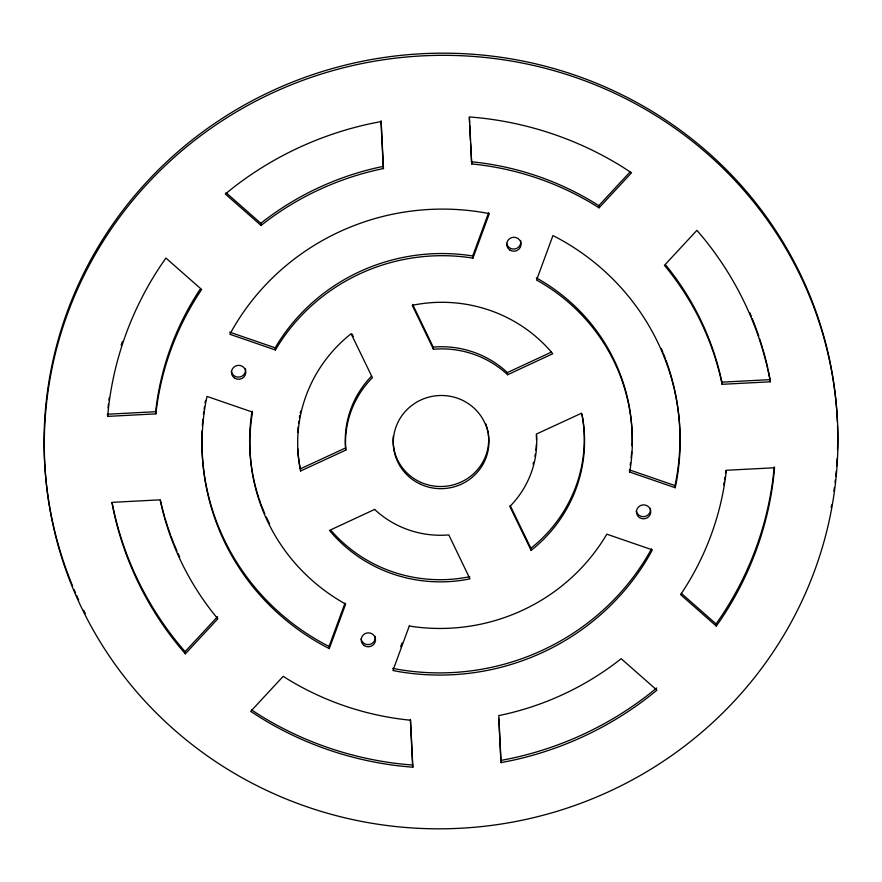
<?xml version="1.0" encoding="UTF-8"?>
<svg xmlns="http://www.w3.org/2000/svg" width="882" height="882" viewBox="0 0 882 882"><rect width="100%" height="100%" fill="white"/><g stroke="black" fill="none" stroke-linecap="round" stroke-linejoin="round"><path stroke-width="1.32" d="M108.067 407.892L108.453 404.088M107.648 416.392L108.684 406.238A334.774 326.064 -6.3 0 1 160.083 266.551L165.904 258.051L201.669 289.517L200.225 291.622A286.948 279.484 -6.3 0 0 156.18 411.365L155.927 413.867L107.648 416.392L107.417 414.231L155.684 411.718L155.938 409.204A286.948 279.484 -6.3 0 1 199.994 289.472M774.22 466.876L773.316 475.762A334.774 326.064 -6.3 0 1 721.917 615.449L716.096 623.949L716.338 626.11L680.573 594.633L682.007 592.528A286.948 279.484 -6.3 0 0 726.062 472.796L726.316 470.282L774.583 467.769L773.547 477.912A334.774 326.064 -6.3 0 1 722.16 617.609L716.338 626.11M252.131 411.111L251.745 413.393A191.306 186.323 -6.3 0 0 258.735 497.724M629.671 472.035L630.255 468.607A191.306 186.323 -6.3 0 0 539.652 281.788L536.576 280.068L552.937 235.571L557.512 237.931A239.121 232.903 -6.3 0 1 676.251 482.763L675.237 487.735L629.671 472.035L629.428 469.874L674.995 485.574L675.237 487.735M674.995 485.574L676.02 480.613A239.121 232.903 -6.3 0 0 674.609 389.723M329.295 648.59L345.667 604.093L342.591 602.362A191.306 186.323 -6.3 0 1 251.987 415.543L252.572 412.126L207.005 396.426L205.98 401.387A239.121 232.903 -6.3 0 0 324.719 646.219L329.295 648.59L329.063 646.429L344.961 603.2M472.939 258.139L489.312 213.642L484.218 212.683A239.121 232.903 -6.3 0 0 232.319 329.813L229.871 334.278L275.427 349.978L277.213 346.968A191.306 186.323 -6.3 0 1 469.433 257.588L472.939 258.139L472.697 255.989L488.606 212.76M400.637 646.738L402.049 642.934M651.522 548.836L649.681 552.187A239.121 232.903 -6.3 0 1 397.782 669.317L392.688 668.358M275.427 349.978L275.195 347.828L276.981 344.818A191.306 186.323 -6.3 0 1 469.191 255.438L472.697 255.989M185.33 653.827L178.704 645.977A334.774 326.064 -6.3 0 1 113.899 512.354L111.871 502.365L160.138 499.84L160.645 502.31A286.948 279.484 -6.3 0 0 216.189 616.849L217.832 618.789L185.33 653.827L185.088 651.677L217.589 616.639M470.547 142.994L471.705 163.964L474.273 164.195A286.948 279.484 -6.3 0 1 596.882 206.443L599.032 207.832L598.79 205.671L630.365 171.637M599.032 207.832L631.534 172.795L622.846 167.161A334.774 326.064 -6.3 0 0 479.808 117.879L469.4 116.931L471.705 163.964M371.487 376.217L370.12 377.639A95.653 93.161 -6.3 0 0 345.369 444.903L345.81 450.096L300.63 470.977L299.968 467.714A143.479 139.742 -6.3 0 1 348.467 335.888L351.113 333.76L372.402 377.661L370.352 379.8A95.653 93.161 -6.3 0 0 345.612 447.053L345.81 450.096M261.083 225.472L225.318 193.996L233.41 187.491A334.774 326.064 -6.3 0 1 370.892 123.568L381.156 121.54L383.461 168.561L380.925 169.068A286.948 279.484 -6.3 0 0 263.079 223.863L261.083 225.472L260.84 223.311L262.847 221.713A286.948 279.484 -6.3 0 1 380.693 166.919L383.229 166.411L380.98 120.724M531.129 550.39L509.84 506.488L511.88 504.361A95.653 93.161 -6.3 0 0 536.631 437.097L536.432 434.054L581.602 413.173L582.263 416.447A143.479 139.742 -6.3 0 1 533.764 548.262L531.129 550.39L530.887 548.24L533.533 546.112A143.479 139.742 -6.3 0 0 582.032 414.286M656.682 688.004L648.59 694.509A334.774 326.064 -6.3 0 1 511.108 758.432L500.844 760.46L501.086 762.621L511.34 760.593A334.774 326.064 -6.3 0 0 648.832 696.659L656.925 690.154L621.16 658.689L619.153 660.287A286.948 279.484 -6.3 0 1 501.307 715.082L498.771 715.589L501.086 762.621M412.622 304.389L433.194 347.078L436.325 346.869A95.653 93.161 -6.3 0 1 505.199 370.594L507.37 372.579L551.316 352.15M507.613 374.74L552.771 353.737L550.611 351.168A143.479 139.742 -6.3 0 0 415.631 304.665L412.269 305.326L433.437 349.228L436.557 349.018A95.653 93.161 -6.3 0 1 505.43 372.755L507.613 374.74L507.37 372.579M300.63 470.977L300.398 468.827L345.568 447.946M469.731 576.674L466.369 577.335A143.479 139.742 -6.3 0 1 331.389 530.832M665.811 265.151A286.948 279.484 -6.3 0 1 721.355 379.69L721.862 382.16L770.129 379.635L770.372 381.796L722.093 384.309L721.597 381.84A286.948 279.484 -6.3 0 0 666.053 267.301L664.411 265.361L696.912 230.323L703.538 238.173A334.774 326.064 -6.3 0 1 768.343 371.807L770.372 381.796M471.462 161.803L474.042 162.045A286.948 279.484 -6.3 0 1 596.651 204.282L598.79 205.671M412.842 767.23L410.538 720.197L407.958 719.955A286.948 279.484 -6.3 0 1 285.349 677.718L283.21 676.329L250.709 711.366L259.396 716.989A334.774 326.064 -6.3 0 0 402.435 766.271L412.842 767.23L412.6 765.069L402.192 764.121A334.774 326.064 -6.3 0 1 259.154 714.839L251.557 709.911M229.629 332.128L275.195 347.828M329.063 646.429L324.488 644.069A239.121 232.903 -6.3 0 1 202.066 430.791M536.333 277.907L539.409 279.638A191.306 186.323 -6.3 0 1 631.909 429.953M226.101 192.739L260.84 223.311M681.356 593.377L716.096 623.949M185.088 651.677L178.462 643.827A334.774 326.064 -6.3 0 1 113.657 510.193L112.135 502.707M510.193 505.562L530.887 548.24M352.061 334.046L353.241 336.483M768.101 369.646L770.129 379.635M300.398 468.827L299.737 465.553A143.479 139.742 -6.3 0 1 297.675 448.541M721.862 382.16L722.093 384.309M433.194 347.078L433.437 349.228M383.229 166.411L383.461 168.561M155.684 411.718L155.927 413.867M469.29 117.46L469.555 122.841M469.687 125.52L470.415 140.304M498.804 718.808L500.844 760.46M410.362 719.381L412.6 765.069M631.964 431.166A191.306 186.323 -6.3 0 1 631.986 445.807M631.655 451.893A191.306 186.323 -6.3 0 1 631.115 457.978M630.531 462.83A191.306 186.323 -6.3 0 1 630.2 465.244M269.528 523.643A191.306 186.323 -6.3 0 1 266.331 517.039M264.82 513.699A191.306 186.323 -6.3 0 1 261.16 504.636M260.73 503.49A191.306 186.323 -6.3 0 1 259.121 498.881M62.92 559.861A396.944 386.614 -6.3 0 1 371.631 59.502A396.944 386.614 -6.3 0 1 837.371 421.761M837.514 425.554A396.944 386.614 -6.3 0 1 837.514 449.6M837.139 458.453A396.944 386.614 -6.3 0 1 836.643 466.027M836.224 471.076A396.944 386.614 -6.3 0 1 835.75 476.126M835.342 479.896A396.944 386.614 -6.3 0 1 835.045 482.421M834.416 487.448A396.944 386.614 -6.3 0 1 833.898 491.208M831.66 504.967A396.944 386.614 -6.3 0 1 831.208 507.47M85.322 613.64A396.944 386.614 -6.3 0 1 83.614 610.245M78.674 599.947A396.944 386.614 -6.3 0 1 76.591 595.328M75.565 593.002A396.944 386.614 -6.3 0 1 74.066 589.507M72.6 586.001A396.944 386.614 -6.3 0 1 71.64 583.652M71.166 582.473A396.944 386.614 -6.3 0 1 63.317 561.062M108.949 400.108A334.774 326.064 -6.3 0 1 109.313 397.462M121.154 345.347A334.774 326.064 -6.3 0 1 122.389 341.521M749.722 312.537A334.774 326.064 -6.3 0 1 751.277 316.23M752.291 318.7A334.774 326.064 -6.3 0 1 756.139 328.677M756.591 329.934A334.774 326.064 -6.3 0 1 758.796 336.229M759.645 338.765A334.774 326.064 -6.3 0 1 762.434 347.684M762.809 348.963A334.774 326.064 -6.3 0 1 767.814 368.345M725.82 470.635A286.948 279.484 -6.3 0 1 725.5 473.237M724.971 477.129A286.948 279.484 -6.3 0 1 724.585 479.72M724.177 482.3A286.948 279.484 -6.3 0 1 723.736 484.88M179.708 557.027A286.948 279.484 -6.3 0 1 178.076 553.455M177.006 551.063A286.948 279.484 -6.3 0 1 174.449 545.032M173.952 543.819A286.948 279.484 -6.3 0 1 171.119 536.499M170.656 535.275A286.948 279.484 -6.3 0 1 167.657 526.631M167.249 525.385A286.948 279.484 -6.3 0 1 164.945 517.888M164.581 516.632A286.948 279.484 -6.3 0 1 160.403 500.16M202.364 425.719A239.121 232.903 -6.3 0 1 202.882 419.38M203.433 414.32A239.121 232.903 -6.3 0 1 203.742 411.795M204.095 409.281A239.121 232.903 -6.3 0 1 204.459 406.756M205.076 402.997A239.121 232.903 -6.3 0 1 205.517 400.483M661.357 348.644A239.121 232.903 -6.3 0 1 662.834 352.161M663.319 353.34A239.121 232.903 -6.3 0 1 665.623 359.272M666.064 360.462A239.121 232.903 -6.3 0 1 668.17 366.46M668.567 367.673A239.121 232.903 -6.3 0 1 672.525 381.079M672.845 382.314A239.121 232.903 -6.3 0 1 674.333 388.488M650.409 508.407A7.177 6.99 -6.3 0 1 644.632 516.554A7.177 6.99 -6.3 0 1 636.297 510.965M536.388 434.947A95.653 93.161 -6.3 0 1 536.499 440.019M536.377 444.087A95.653 93.161 -6.3 0 1 535.859 450.173M535.286 454.197A95.653 93.161 -6.3 0 1 534.933 456.203M533.599 462.168A95.653 93.161 -6.3 0 1 533.07 464.141M245.461 368.874A7.177 6.99 -6.3 0 1 239.684 377.033A7.177 6.99 -6.3 0 1 231.349 371.443M375.181 636.374A7.177 6.99 -6.3 0 1 369.393 644.522A7.177 6.99 -6.3 0 1 361.069 638.932M488.385 434.396A47.826 46.581 -6.3 0 1 441.595 486.511A47.826 46.581 -6.3 0 1 393.24 436.325M485.916 424.033A47.826 46.581 -6.3 0 1 486.423 425.477M486.875 426.932A47.826 46.581 -6.3 0 1 487.272 428.398M487.625 429.887A47.826 46.581 -6.3 0 1 488.187 432.886M297.697 432.544A143.479 139.742 -6.3 0 1 298.16 426.844M298.557 423.426A143.479 139.742 -6.3 0 1 298.866 421.155M299.395 417.759A143.479 139.742 -6.3 0 1 299.803 415.51M300.244 413.261A143.479 139.742 -6.3 0 1 300.718 411.023M520.722 240.808A7.177 6.99 -6.3 0 1 514.934 248.956A7.177 6.99 -6.3 0 1 506.61 243.366M409.303 626.011L392.931 670.507L398.014 671.478A239.121 232.903 -6.3 0 0 649.924 554.348L652.371 549.872L606.805 534.172L605.019 537.182A191.306 186.323 -6.3 0 1 412.809 626.562L409.303 626.011M374.63 509.421L329.46 530.424L331.632 532.982A143.479 139.742 -6.3 0 0 466.611 579.496L469.963 578.835L448.806 534.922L445.675 535.131A95.653 93.161 -6.3 0 1 376.801 511.406L374.63 509.421M270.983 792.422A396.944 386.614 -6.3 0 0 836.665 408.763A396.944 386.614 -6.3 0 0 215.715 125.046A396.944 386.614 -6.3 0 0 270.983 792.422M639.505 517.602A7.177 6.99 -6.3 0 0 650.74 512.376A7.177 6.99 -6.3 0 0 640.541 505.529A7.177 6.99 -6.3 0 0 639.505 517.602M234.557 378.08A7.177 6.99 -6.3 0 0 245.791 372.854A7.177 6.99 -6.3 0 0 235.582 366.008A7.177 6.99 -6.3 0 0 234.557 378.08M364.266 645.569A7.177 6.99 -6.3 0 0 375.512 640.354A7.177 6.99 -6.3 0 0 365.302 633.508A7.177 6.99 -6.3 0 0 364.266 645.569M420.626 484.284A47.826 46.581 -6.3 0 0 488.771 438.067A47.826 46.581 -6.3 0 0 413.967 403.879A47.826 46.581 -6.3 0 0 420.626 484.284M509.807 250.014A7.177 6.99 -6.3 0 0 521.053 244.788A7.177 6.99 -6.3 0 0 510.843 237.942A7.177 6.99 -6.3 0 0 509.807 250.014"/></g></svg>
